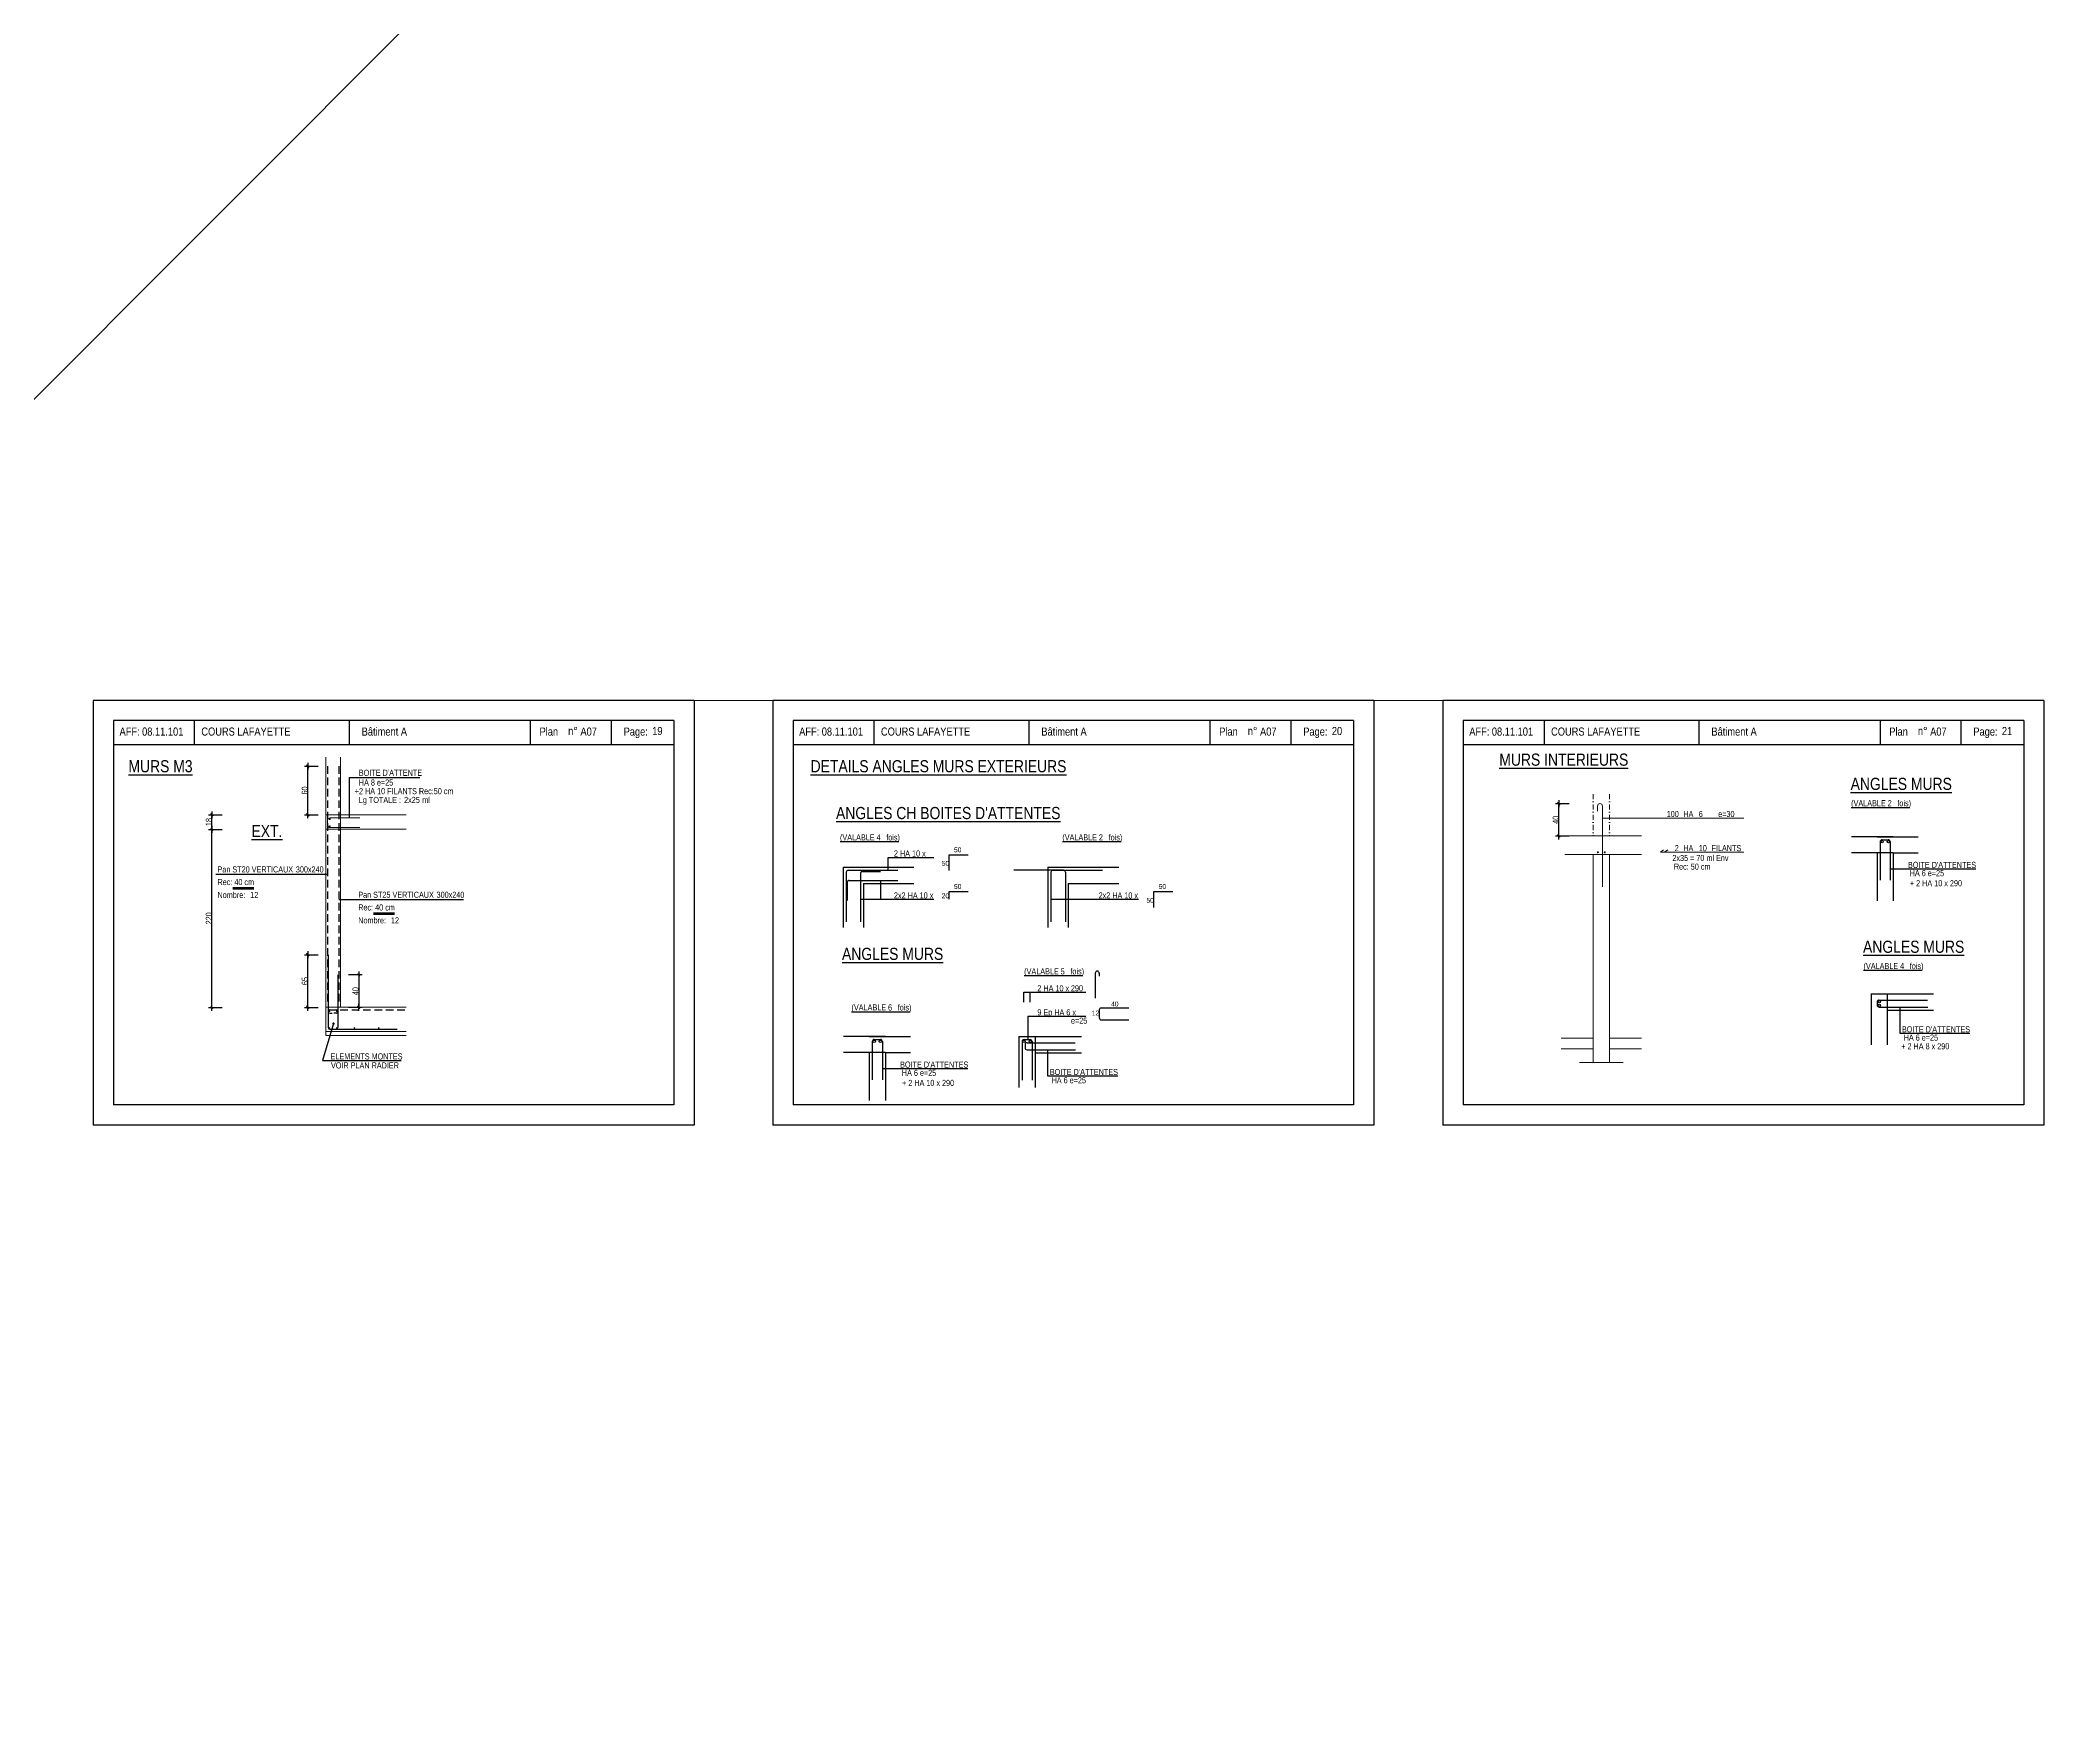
# Model space of a CAD drawing. Header units: metres. Extents: x -9927 to 45032, y -190416 to 12166.
# Drawn here: x 2791 to 7742, y -27032 to -22874 of the extents above; entities that cross this region are included whole.
import ezdxf
from ezdxf.enums import TextEntityAlignment as Align

# ---------------------------------------------------------------- set-up
doc = ezdxf.new("R2010")
doc.units = ezdxf.units.M
doc.header["$PDMODE"] = 65
doc.linetypes.add('CACHE2', pattern=[0.1875, 0.125, -0.0625])
doc.linetypes.add('TIRETPT2', pattern=[12.7, 6.35, -3.175, 0, -3.175])
for name, color, linetype in [('01_cote_gen', 4, 'Continuous'), ('01_fenetres', 171, 'Continuous'), ('01_linteaux', 3, 'Continuous'), ('01_sem', 42, 'Continuous'), ('01_texte', 230, 'Continuous'), ('AA_COTES', 2, 'Continuous')]:
    doc.layers.add(name, color=color, linetype=linetype)
doc.styles.add('STYLE2', font='ARIALN.TTF')
doc.dimstyles.new('JB25', dxfattribs={"dimscale": 0.1, "dimtxt": 150, "dimasz": 17, "dimexe": 0.1, "dimexo": 0.1, "dimgap": 0.09, "dimtad": 1, "dimdec": 1, "dimlfac": 0.5, "dimdsep": 46, "dimtxsty": 'STYLE2', "dimblk1": 'BOND_G', "dimblk2": 'BOND_D', "dimsah": 1, "dimcen": 1.5, "dimdle": 0.01, "dimse1": 1, "dimse2": 1, "dimclrd": 4, "dimclre": 2, "dimclrt": 5, "dimadec": 0, "dimazin": 0, "dimtfac": 2.333333, "dimtdec": 1, "dimtix": 1, "dimtmove": 2, "dimatfit": 3, "dimldrblk": 'BOND_G', "dimfxl": 1, "dimtolj": 1, "dimtzin": 0, "dimarcsym": 0})

# ---------------------------------------------------------------- blocks, each defined once
blk = doc.blocks.new('BOND_G')
at = {"layer": 'AA_COTES', "color": 0}
for p, q in [((5, 0), (-5, 0)), ((1.8, 1.8), (-1.8, -1.8)), ((0, -5), (0, 15))]:
    blk.add_line(p, q, dxfattribs=at)
blk = doc.blocks.new('BOND_D')
at = {"layer": 'AA_COTES', "color": 0}
for p, q in [((5, 0), (-5, 0)), ((-1.8, -1.8), (1.8, 1.8)), ((0, 5), (0, -15))]:
    blk.add_line(p, q, dxfattribs=at)
blk = doc.blocks.new('*D222')
at = {"layer": '01_cote_gen', "color": 4, "linetype": 'Continuous', "lineweight": -2, "transparency": 16777216}
blk.add_line((3452.3, -25263.8), (3452.3, -25137.2), dxfattribs=at)
at = {"layer": 'DEFPOINTS', "color": 0, "linetype": 'Continuous', "lineweight": 0, "transparency": 16777216}
for p in [(3452.3, -25135.5), (3527.6, -25135.5), (3521.6, -25265.5)]:
    blk.add_point(p, dxfattribs=at)
at = {"layer": '01_cote_gen', "color": 4, "linetype": 'Continuous', "lineweight": -2, "transparency": 16777216, "xscale": 1.7, "yscale": 1.7, "zscale": 1.7}
for name, p, rotation in [('BOND_D', (3452.3, -25135.5), 90), ('BOND_G', (3452.3, -25265.5), 270)]:
    blk.add_blockref(name, p, dxfattribs=dict(at, rotation=rotation))
at = {"layer": '01_cote_gen', "color": 5, "linetype": 'Continuous', "lineweight": 0, "transparency": 16777216, "insert": (3444.6, -25200.5), "char_height": 15, "attachment_point": 5, "rotation": 90, "style": 'STYLE2'}
blk.add_mtext('\\A1;65', dxfattribs=at)
blk = doc.blocks.new('*D223')
at = {"layer": '01_cote_gen', "color": 4, "linetype": 'Continuous', "lineweight": -2, "transparency": 16777216}
blk.add_line((3577.8, -25187.2), (3577.8, -25263.8), dxfattribs=at)
at = {"layer": 'DEFPOINTS', "color": 0, "linetype": 'Continuous', "lineweight": 0, "transparency": 16777216}
for p in [(3526.7, -25185.5), (3553.2, -25265.5), (3577.8, -25265.5)]:
    blk.add_point(p, dxfattribs=at)
at = {"layer": '01_cote_gen', "color": 4, "linetype": 'Continuous', "lineweight": -2, "transparency": 16777216, "xscale": 1.7, "yscale": 1.7, "zscale": 1.7}
for name, p, rotation in [('BOND_G', (3577.8, -25185.5), 90), ('BOND_D', (3577.8, -25265.5), 270)]:
    blk.add_blockref(name, p, dxfattribs=dict(at, rotation=rotation))
at = {"layer": '01_cote_gen', "color": 5, "linetype": 'Continuous', "lineweight": 0, "transparency": 16777216, "insert": (3570.1, -25225.5), "char_height": 15, "attachment_point": 5, "rotation": 90, "style": 'STYLE2'}
blk.add_mtext('\\A1;40', dxfattribs=at)
blk = doc.blocks.new('*D224')
at = {"layer": '01_cote_gen', "color": 4, "linetype": 'Continuous', "lineweight": -2, "transparency": 16777216}
blk.add_line((3452.3, -24787.8), (3452.3, -24671.2), dxfattribs=at)
at = {"layer": 'DEFPOINTS', "color": 0, "linetype": 'Continuous', "lineweight": 0, "transparency": 16777216}
for p in [(3452.3, -24669.5), (3536, -24669.5), (3532, -24789.5)]:
    blk.add_point(p, dxfattribs=at)
at = {"layer": '01_cote_gen', "color": 4, "linetype": 'Continuous', "lineweight": -2, "transparency": 16777216, "xscale": 1.7, "yscale": 1.7, "zscale": 1.7}
for name, p, rotation in [('BOND_D', (3452.3, -24669.5), 90), ('BOND_G', (3452.3, -24789.5), 270)]:
    blk.add_blockref(name, p, dxfattribs=dict(at, rotation=rotation))
at = {"layer": '01_cote_gen', "color": 5, "linetype": 'Continuous', "lineweight": 0, "transparency": 16777216, "insert": (3444.6, -24729.5), "char_height": 15, "attachment_point": 5, "rotation": 90, "style": 'STYLE2'}
blk.add_mtext('\\A1;60', dxfattribs=at)
blk = doc.blocks.new('*D225')
at = {"layer": '01_cote_gen', "color": 4, "linetype": 'Continuous', "lineweight": -2, "transparency": 16777216}
blk.add_line((3215.3, -25263.8), (3215.3, -24827.2), dxfattribs=at)
at = {"layer": 'DEFPOINTS', "color": 0, "linetype": 'Continuous', "lineweight": 0, "transparency": 16777216}
for p in [(3215.3, -24825.5), (3328.7, -24825.5), (3328.7, -25265.5)]:
    blk.add_point(p, dxfattribs=at)
at = {"layer": '01_cote_gen', "color": 4, "linetype": 'Continuous', "lineweight": -2, "transparency": 16777216, "xscale": 1.7, "yscale": 1.7, "zscale": 1.7}
for name, p, rotation in [('BOND_D', (3215.3, -24825.5), 90), ('BOND_G', (3215.3, -25265.5), 270)]:
    blk.add_blockref(name, p, dxfattribs=dict(at, rotation=rotation))
at = {"layer": '01_cote_gen', "color": 5, "linetype": 'Continuous', "lineweight": 0, "transparency": 16777216, "insert": (3207.6, -25045.5), "char_height": 15, "attachment_point": 5, "rotation": 90, "style": 'STYLE2'}
blk.add_mtext('\\A1;220', dxfattribs=at)
blk = doc.blocks.new('*D226')
at = {"layer": '01_cote_gen', "color": 4, "linetype": 'Continuous', "lineweight": -2, "transparency": 16777216}
blk.add_line((3215.3, -24823.8), (3215.3, -24791.2), dxfattribs=at)
at = {"layer": 'DEFPOINTS', "color": 0, "linetype": 'Continuous', "lineweight": 0, "transparency": 16777216}
for p in [(3215.3, -24789.5), (3328.7, -24789.5), (3328.7, -24825.5)]:
    blk.add_point(p, dxfattribs=at)
at = {"layer": '01_cote_gen', "color": 4, "linetype": 'Continuous', "lineweight": -2, "transparency": 16777216, "xscale": 1.7, "yscale": 1.7, "zscale": 1.7}
for name, p, rotation in [('BOND_D', (3215.3, -24789.5), 90), ('BOND_G', (3215.3, -24825.5), 270)]:
    blk.add_blockref(name, p, dxfattribs=dict(at, rotation=rotation))
at = {"layer": '01_cote_gen', "color": 5, "linetype": 'Continuous', "lineweight": 0, "transparency": 16777216, "insert": (3207.6, -24807.5), "char_height": 15, "attachment_point": 5, "rotation": 90, "style": 'STYLE2'}
blk.add_mtext('\\A1;18', dxfattribs=at)
blk = doc.blocks.new('*D227')
at = {"layer": '01_cote_gen', "color": 4, "linetype": 'Continuous', "lineweight": -2, "transparency": 16777216}
blk.add_line((6543.1, -24840.2), (6543.1, -24763.6), dxfattribs=at)
at = {"layer": 'DEFPOINTS', "color": 0, "linetype": 'Continuous', "lineweight": 0, "transparency": 16777216}
for p in [(6543.1, -24761.9), (6644.7, -24761.9), (6596.5, -24841.9)]:
    blk.add_point(p, dxfattribs=at)
at = {"layer": '01_cote_gen', "color": 4, "linetype": 'Continuous', "lineweight": -2, "transparency": 16777216, "xscale": 1.7, "yscale": 1.7, "zscale": 1.7}
for name, p, rotation in [('BOND_D', (6543.1, -24761.9), 90), ('BOND_G', (6543.1, -24841.9), 270)]:
    blk.add_blockref(name, p, dxfattribs=dict(at, rotation=rotation))
at = {"layer": '01_cote_gen', "color": 5, "linetype": 'Continuous', "lineweight": 0, "transparency": 16777216, "insert": (6535.4, -24801.9), "char_height": 15, "attachment_point": 5, "rotation": 90, "style": 'STYLE2'}
blk.add_mtext('\\A1;40', dxfattribs=at)

msp = doc.modelspace()

# ---------------------------------------------------------------- linework, layer by layer
at = {"layer": '01_cote_gen', "linetype": 'Continuous', "lineweight": 0}
for p, q in [((-486.94, -27032.05), (7700.34, -18826.64)), ((4406.77, -24506.68), (6744.8, -24506.68))]:
    msp.add_line(p, q, dxfattribs=at)
at = {"layer": '01_fenetres', "ltscale": 30}
for p, q in [((2971.77, -24556.68), (2971.77, -25506.68)), ((4356.77, -24556.68), (2971.77, -24556.68)), ((3171.77, -24556.68), (3171.77, -24616.68)), ((3554.27, -24556.68), (3554.27, -24616.68)), ((4002.63, -24616.68), (4002.63, -24556.68)), ((4202.63, -24616.68), (4202.63, -24556.68)), ((4356.77, -24556.68), (4356.77, -25506.68)), ((4650.95, -24556.68), (4650.95, -25506.68)), ((4650.95, -24556.68), (4650.95, -25506.68)), ((4650.95, -24556.68), (4650.95, -25506.68)), ((6035.95, -24556.68), (4650.95, -24556.68)), ((4850.95, -24556.68), (4850.95, -24616.68)), ((5233.45, -24556.68), (5233.45, -24616.68)), ((5681.82, -24616.68), (5681.82, -24556.68)), ((5881.82, -24616.68), (5881.82, -24556.68)), ((6035.95, -24556.68), (6035.95, -25506.68)), ((6306.54, -24556.68), (6306.54, -25506.68)), ((6306.54, -24556.68), (6306.54, -25506.68)), ((6306.54, -24556.68), (6306.54, -25506.68)), ((7691.54, -24556.68), (6306.54, -24556.68)), ((6506.54, -24556.68), (6506.54, -24616.68)), ((6889.04, -24556.68), (6889.04, -24616.68)), ((7337.41, -24616.68), (7337.41, -24556.68)), ((7537.41, -24616.68), (7537.41, -24556.68)), ((7691.54, -24556.68), (7691.54, -25506.68)), ((4356.77, -24616.68), (2971.77, -24616.68)), ((6035.95, -24616.68), (4650.95, -24616.68)), ((7691.54, -24616.68), (6306.54, -24616.68)), ((4356.77, -25506.68), (2971.77, -25506.68)), ((6035.95, -25506.68), (4650.95, -25506.68)), ((7691.54, -25506.68), (6306.54, -25506.68))]:
    msp.add_line(p, q, dxfattribs=at)
at = {"layer": '01_linteaux', "linetype": 'Continuous'}
for p, q in [((7369.35, -24843.83), (7265.92, -24843.83)), ((7329.35, -24843.83), (7431.08, -24843.83)), ((7341.85, -24851.33), (7356.85, -24851.33)), ((5037.09, -24927.08), (5037.09, -24888.34)), ((5037.09, -24888.34), (5083.73, -24888.34)), ((7369.35, -24883.83), (7265.92, -24883.83)), ((7329.35, -24883.83), (7329.35, -25002.39)), ((7336.85, -24856.33), (7336.85, -24951.33)), ((7361.85, -24856.33), (7361.85, -24951.33)), ((7369.35, -24883.83), (7369.35, -25002.39)), ((7369.35, -24883.83), (7431.08, -24883.83)), ((4782.49, -24931.65), (4782.49, -25054.52)), ((4787.49, -24926.65), (4909.85, -24926.65)), ((4789.85, -24951.65), (4909.85, -24951.65)), ((4817.49, -24934.52), (4817.49, -25054.52)), ((4822.49, -24929.52), (4867.49, -24929.52)), ((5319.08, -24926.65), (5196.72, -24926.65)), ((5288.21, -24931.65), (5288.21, -25054.52)), ((5293.21, -24926.65), (5415.58, -24926.65)), ((5324.08, -24931.65), (5324.08, -25054.52)), ((4784.85, -24956.65), (4784.85, -25001.65)), ((5037.09, -24997.89), (5037.09, -24979.01)), ((5037.09, -24979.01), (5083.73, -24979.01)), ((5542.81, -25019.03), (5542.81, -24979.01)), ((5542.81, -24979.01), (5589.45, -24979.01)), ((5397.56, -25180.95), (5397.56, -25243.12)), ((5407.56, -25180.95), (5407.56, -25188.36)), ((7314.44, -25232.22), (7314.44, -25357.92)), ((7314.44, -25232.22), (7468.87, -25232.22)), ((7334.44, -25247.48), (7453.5, -25247.48)), ((7354.44, -25232.22), (7354.44, -25357.92)), ((5407.67, -25271.81), (5407.67, -25291.42)), ((5412.67, -25266.81), (5480.26, -25266.81)), ((5412.67, -25296.42), (5480.26, -25296.42)), ((7329.44, -25252.48), (7329.44, -25259.72)), ((7334.44, -25264.72), (7454.44, -25264.72)), ((7354.44, -25272.22), (7468.87, -25272.22)), ((4879.26, -25337.47), (4775.83, -25337.47)), ((4839.26, -25337.47), (4940.98, -25337.47)), ((4851.76, -25344.97), (4866.76, -25344.97)), ((5209.23, -25337.66), (5209.23, -25463.36)), ((5209.23, -25337.66), (5363.66, -25337.66)), ((5221.73, -25345.16), (5236.73, -25345.16)), ((5249.23, -25337.66), (5249.23, -25463.36)), ((4879.26, -25377.47), (4775.83, -25377.47)), ((4839.26, -25377.47), (4839.26, -25496.03)), ((4846.76, -25349.97), (4846.76, -25444.97)), ((4871.76, -25349.97), (4871.76, -25444.97)), ((4879.26, -25377.47), (4879.26, -25496.03)), ((4879.26, -25377.47), (4940.98, -25377.47)), ((5216.73, -25350.16), (5216.73, -25445.16)), ((5224.23, -25357.92), (5224.23, -25365.16)), ((5229.23, -25352.92), (5348.29, -25352.92)), ((5229.23, -25370.16), (5349.23, -25370.16)), ((5241.73, -25350.16), (5241.73, -25445.16)), ((5249.23, -25377.66), (5363.66, -25377.66))]:
    msp.add_line(p, q, dxfattribs=at)
for centre in [(7341.51, -24855.65), (7357.19, -24855.65), (7334.85, -25251.62), (7334.68, -25260.69), (4851.42, -25349.29), (4867.09, -25349.29), (5221.39, -25349.47), (5237.06, -25349.47)]:
    msp.add_circle(centre, 3, dxfattribs=at)
for centre, start, end in [((7341.85, -24856.33), 90, 180), ((7356.85, -24856.33), 0, 90), ((4787.49, -24931.65), 90, 180), ((4789.85, -24956.65), 90, 180), ((4822.49, -24934.52), 90, 180), ((5293.21, -24931.65), 90, 180), ((5319.08, -24931.65), 0, 90), ((5402.56, -25180.95), 90, 180), ((5402.56, -25180.95), 0, 90), ((7334.44, -25252.48), 90, 180), ((5412.67, -25271.81), 90, 180), ((5412.67, -25291.42), 180, 270), ((7334.44, -25259.72), 180, 270), ((4851.76, -25349.97), 90, 180), ((4866.76, -25349.97), 0, 90), ((5221.73, -25350.16), 90, 180), ((5236.73, -25350.16), 0, 90), ((5229.23, -25357.92), 90, 180), ((5229.23, -25365.16), 180, 270)]:
    msp.add_arc(centre, 5, start, end, dxfattribs=at)
at = {"layer": '01_sem', "color": 2, "lineweight": 0, "ltscale": 7}
for p, q in [((3496.65, -24646.78), (3496.65, -25335.47)), ((3532.65, -24646.78), (3532.65, -25265.47)), ((3496.65, -24789.47), (3695.08, -24789.47)), ((3501, -24803.01), (3501, -24815.01)), ((3507, -24797.01), (3581, -24797.01)), ((6638.71, -24767.9), (6638.71, -24780.97)), ((6650.71, -24767.9), (6650.71, -24967.9)), ((6650.71, -24797.47), (6999.79, -24797.47)), ((3496.65, -24825.47), (3695.08, -24825.47)), ((3507, -24821.01), (3581, -24821.01)), ((6747.21, -24841.9), (6558.12, -24841.9)), ((6747.21, -24887.9), (6558.12, -24887.9)), ((6628.03, -24887.9), (6628.03, -25401.9)), ((6668.03, -24887.9), (6668.03, -25401.9)), ((6794.09, -24881.88), (6802, -24876.28)), ((6794.09, -24881.88), (6999.79, -24881.88)), ((6804.12, -24881.88), (6812.03, -24876.28)), ((3496.65, -25265.47), (3695.08, -25265.47)), ((3496.65, -25325.47), (3695.08, -25325.47)), ((3496.65, -25335.47), (3695.08, -25335.47)), ((6548.85, -25341.9), (6628.03, -25341.9)), ((6747.21, -25341.9), (6668.03, -25341.9)), ((6548.85, -25367.9), (6628.03, -25367.9)), ((6747.21, -25367.9), (6668.03, -25367.9)), ((6702.38, -25401.9), (6593.8, -25401.9))]:
    msp.add_line(p, q, dxfattribs=at)
at = {"layer": '01_sem', "color": 2, "linetype": 'TIRETPT2', "lineweight": 0, "ltscale": 2}
for p, q in [((6628.03, -24738.24), (6628.03, -24841.9)), ((6668.03, -24738.24), (6668.03, -24841.9))]:
    msp.add_line(p, q, dxfattribs=at)
at = {"layer": '01_sem', "color": 2, "lineweight": 0, "ltscale": 7, "const_width": 2.5, "flags": 128}
for points in [[(3504.89, -24799.84, 1), (3507.39, -24799.84, 1)], [(3504.89, -24818.18, -1), (3507.39, -24818.18, -1)], [(6638.23, -24882.19, 1), (6640.73, -24882.19, 1)], [(6655.25, -24882.19, 1), (6657.75, -24882.19, 1)]]:
    msp.add_lwpolyline(points, format="xyb", close=True, dxfattribs=at)
at = {"layer": '01_sem', "color": 2, "lineweight": 0, "ltscale": 7}
for centre, start, end in [((3507, -24803.01), 90, 180), ((6644.71, -24767.9), 90, 180), ((6644.71, -24767.9), 0, 90), ((3507, -24815.01), 180, 270)]:
    msp.add_arc(centre, 6, start, end, dxfattribs=at)
at = {"layer": '01_texte', "ltscale": 30}
for p, q in [((2921.77, -24506.68), (2921.77, -25556.68)), ((4406.77, -24506.68), (2921.77, -24506.68)), ((4406.77, -24506.68), (4406.77, -25556.68)), ((4600.95, -24506.68), (4600.95, -25556.68)), ((6085.95, -24506.68), (4600.95, -24506.68)), ((6085.95, -24506.68), (6085.95, -25556.68)), ((6085.95, -24506.68), (6085.95, -25556.68)), ((6256.54, -24506.68), (6256.54, -25556.68)), ((7741.54, -24506.68), (6256.54, -24506.68)), ((7741.54, -24506.68), (7741.54, -25556.68)), ((3502.65, -25135.47), (3502.65, -25315.47)), ((3526.65, -25185.47), (3526.65, -25315.47)), ((3506.65, -25272.08), (3522.65, -25272.08)), ((3506.65, -25280.08), (3512.7, -25280.08)), ((3522.65, -25280.08), (3516.61, -25280.08)), ((3506.65, -25319.47), (3522.65, -25319.47)), ((3522.65, -25319.47), (3672.65, -25319.47)), ((4406.77, -25556.68), (2921.77, -25556.68)), ((6085.95, -25556.68), (4600.95, -25556.68)), ((7741.54, -25556.68), (6256.54, -25556.68))]:
    msp.add_line(p, q, dxfattribs=at)
at = {"layer": '01_texte', "linetype": 'CACHE2', "ltscale": 150}
for p, q in [((3500.65, -24669.47), (3500.65, -25259.44)), ((3528.65, -24669.47), (3528.65, -25259.15)), ((3504.26, -25271.47), (3695.08, -25271.47))]:
    msp.add_line(p, q, dxfattribs=at)
at = {"layer": '01_texte'}
for p, q in [((3554.5, -24697.1), (3729.28, -24697.1)), ((3554.5, -24697.1), (3554.5, -24797.01)), ((4885.73, -24926.65), (4885.73, -24894.7)), ((4885.73, -24894.7), (4998.87, -24894.7)), ((3224.54, -24936.14), (3500.65, -24936.14)), ((4774.99, -24919.15), (4774.99, -25067.95)), ((4774.99, -24919.15), (4949.82, -24919.15)), ((4867.14, -24951.65), (4867.14, -24998.39)), ((5280.71, -24919.15), (5280.71, -25067.95)), ((5280.71, -24919.15), (5455.54, -24919.15)), ((7361.85, -24922.89), (7573.17, -24922.89)), ((3318.39, -24970.32), (3266.63, -24970.32)), ((3318.39, -24973.63), (3266.63, -24973.63)), ((3528.65, -24998.87), (3836.84, -24998.87)), ((4817.49, -24998.39), (4998.87, -24998.39)), ((4824.99, -24959.15), (4824.99, -25067.95)), ((4824.99, -24959.15), (4949.82, -24959.15)), ((5288.21, -24998.39), (5504.59, -24998.39)), ((5330.71, -24959.15), (5330.71, -25067.95)), ((5330.71, -24959.15), (5455.54, -24959.15)), ((3666.13, -25033.05), (3614.37, -25033.05)), ((3666.13, -25036.36), (3614.37, -25036.36)), ((5221.51, -25253), (5221.51, -25227.97)), ((5221.51, -25227.97), (5374.48, -25227.97)), ((5236.92, -25253), (5236.92, -25227.97)), ((5231.1, -25287.41), (5374.48, -25287.41)), ((5231.1, -25287.41), (5231.1, -25345.16)), ((7385.16, -25264.72), (7385.16, -25329.41)), ((3515.65, -25305.62), (3488.65, -25396.54)), ((7385.16, -25329.41), (7558.26, -25329.41)), ((3488.65, -25396.54), (3682.6, -25396.54)), ((5279.95, -25370.16), (5279.95, -25434.84)), ((4871.76, -25416.53), (5083.08, -25416.53)), ((5279.95, -25434.84), (5453.05, -25434.84))]:
    msp.add_line(p, q, dxfattribs=at)
at = {"layer": '01_texte', "ltscale": 30, "const_width": 2, "flags": 128}
for points in [[(3504.6, -25275.09, -1), (3506.6, -25275.09, -1)], [(3524.71, -25275.09, 1), (3522.71, -25275.09, 1)], [(3504.6, -25316.45, 1), (3506.6, -25316.45, 1)], [(3524.71, -25316.45, -1), (3522.71, -25316.45, -1)], [(3568.4, -25316.45, -1), (3566.4, -25316.45, -1)], [(3628.4, -25316.45, -1), (3626.4, -25316.45, -1)]]:
    msp.add_lwpolyline(points, format="xyb", close=True, dxfattribs=at)
at = {"layer": '01_texte', "const_width": 3, "flags": 128}
msp.add_lwpolyline([(3514.15, -25305.62, 1), (3517.15, -25305.62, 1)], format="xyb", close=True, dxfattribs=at)
at = {"layer": '01_texte', "ltscale": 30}
for centre, start, end in [((3506.65, -25276.08), 90, 180), ((3506.65, -25276.08), 180, 270), ((3522.65, -25276.08), 0, 90), ((3522.65, -25276.08), 270, 0), ((3506.65, -25315.47), 180, 270), ((3522.65, -25315.47), 270, 0)]:
    msp.add_arc(centre, 4, start, end, dxfattribs=at)

# ---------------------------------------------------------------- texts
at = {"layer": '01_texte', "style": 'STYLE2'}
for s, height, p in [('AFF:', 20, (2987.06, -24593.83)), ('08.11.101', 20, (3042.73, -24593.83)), ('COURS LAFAYETTE', 20, (3189.11, -24593.83)), ('Bâtiment A', 20, (3585.21, -24593.83)), ('Plan', 20, (4024.68, -24593.83)), ('n%%D', 20, (4095.36, -24592.39)), ('A07', 20, (4125.71, -24593.83)), ('Page:', 20, (4232.35, -24593.83)), ('19', 20, (4303.03, -24592.39)), ('AFF:', 20, (4666.25, -24593.83)), ('08.11.101', 20, (4721.91, -24593.83)), ('COURS LAFAYETTE', 20, (4868.3, -24593.83)), ('Bâtiment A', 20, (5264.4, -24593.83)), ('Plan', 20, (5703.87, -24593.83)), ('n%%D', 20, (5774.55, -24592.39)), ('A07', 20, (5804.9, -24593.83)), ('Page:', 20, (5911.54, -24593.83)), ('20', 20, (5982.22, -24592.39)), ('AFF:', 20, (6321.84, -24593.83)), ('08.11.101', 20, (6377.5, -24593.83)), ('COURS LAFAYETTE', 20, (6523.89, -24593.83)), ('Bâtiment A', 20, (6919.99, -24593.83)), ('Plan', 20, (7359.46, -24593.83)), ('n%%D', 20, (7430.14, -24592.39)), ('A07', 20, (7460.48, -24593.83)), ('Page:', 20, (7567.12, -24593.83)), ('21', 20, (7637.81, -24592.39)), ('%%UMURS INTERIEURS', 30, (6395.94, -24668.2)), ("BOITE D'ATTENTE", 15, (3578.21, -24693.23)), ('HA 8 e=25', 15, (3578.21, -24717.24)), ('%%UANGLES MURS', 30, (7264.02, -24728.1)), ('+2 HA 10 FILANTS Rec:50 cm', 15, (3568.13, -24738.58)), ('Lg TOTALE :', 15, (3578.21, -24760.28)), ('2x25', 15, (3690.11, -24760.28)), ('ml', 15, (3734.86, -24760.28)), ('%%U(VALABLE            ', 15, (7265.28, -24768.36)), ('2', 15, (7355.57, -24768.36)), ('fois)', 15, (7379.53, -24768.36)), ("%%UANGLES CH BOITES D'ATTENTES", 30, (4757.15, -24800.19)), ('HA', 15, (6850.62, -24795.02)), ('6', 15, (6888.79, -24795.02)), ('%%U(VALABLE            ', 15, (4767.05, -24852.9)), ('4', 15, (4857.33, -24852.9)), ('fois)', 15, (4881.3, -24852.9)), ('%%U(VALABLE            ', 15, (5316.4, -24852.9)), ('2', 15, (5406.69, -24852.9)), ('fois)', 15, (5430.65, -24852.9)), ('2 HA 10 x', 15, (4900.28, -24892.68)), ('50', 12, (5048.71, -24882.09)), ('HA', 15, (6850.62, -24879.43)), ('10', 15, (6888.79, -24879.43)), ('Pan ST20 VERTICAUX', 15, (3229.05, -24932.02)), ('Rec: 40 cm', 15, (3229.05, -24963.3)), ('300x240', 15, (3422.61, -24932.02)), ('50', 12, (5018.46, -24915.68)), ('Nombre:', 15, (3229.05, -24995.22)), ('12', 15, (3309.9, -24995.22)), ('Pan ST25 VERTICAUX', 15, (3576.79, -24994.76)), ('300x240', 15, (3770.35, -24994.76)), ('2x2 HA 10 x', 15, (4900.28, -24996.36)), ('20', 12, (5018.46, -24995.73)), ('50', 12, (5048.71, -24972.76)), ('2x2 HA 10 x', 15, (5406, -24996.36)), ('50', 12, (5524.18, -25007.06)), ('50', 12, (5554.43, -24972.76)), ('Rec: 40 cm', 15, (3576.79, -25026.03)), ('Nombre:', 15, (3576.79, -25057.95)), ('12', 15, (3657.64, -25057.95)), ('%%UANGLES MURS', 30, (7294.63, -25130.72)), ('%%UANGLES MURS', 30, (4771.99, -25148.33)), ('%%U(VALABLE            ', 15, (5222.07, -25184.09)), ('5', 15, (5312.35, -25184.09)), ('fois)', 15, (5336.32, -25184.09)), ('%%U(VALABLE            ', 15, (7295.9, -25170.98)), ('4', 15, (7386.18, -25170.98)), ('fois)', 15, (7410.15, -25170.98)), ('2 HA 10 x', 15, (5254.67, -25225.94)), ('290', 15, (5337.57, -25225.94)), ('%%U(VALABLE            ', 15, (4795.44, -25273.29)), ('6', 15, (4885.72, -25273.29)), ('fois)', 15, (4909.69, -25273.29)), ('9 Ep HA 6 x', 15, (5254.67, -25285.38)), ('e=25', 15, (5337.73, -25305.86)), ('12', 12, (5389.22, -25285.47)), ('40', 12, (5436.73, -25263.26))]:
    msp.add_text(s, height=height, dxfattribs=at).set_placement(p)
for s, height, p in [('%%UMURS M3', 30, (3088.21, -24669.44)), ('%%UDETAILS ANGLES MURS EXTERIEURS', 30, (5010.45, -24669.44)), ('%%UEXT.', 30, (3351.2, -24829.8)), ('ELEMENTS MONTES', 15, (3597.27, -25386.81)), ('VOIR PLAN RADIER', 15, (3593.32, -25409.06))]:
    msp.add_text(s, height=height, dxfattribs=at).set_placement(p, align=Align.MIDDLE)
for s, p in [('100', (6839.42, -24795.02)), ('2x35 = 70 ml Env ', (6967.21, -24903.74)), ('2', (6839.42, -24879.43)), ('Rec: 50 cm', (6917.68, -24925.17)), ("BOITE D'ATTENTES", (7573.94, -24920.87)), ('HA 6 e=25', (7494.88, -24941.27)), ('+ 2 HA 10 x 290', (7539.08, -24966.19)), ("BOITE D'ATTENTES", (7559.02, -25327.38)), ('HA 6 e=25', (7479.96, -25347.78)), ('+ 2 HA 8 x 290', (7507.83, -25369.31)), ("BOITE D'ATTENTES", (5083.84, -25414.51)), ('HA 6 e=25', (5004.78, -25434.91)), ('+ 2 HA 10 x 290', (5048.99, -25459.83)), ("BOITE D'ATTENTES", (5453.81, -25432.82)), ('HA 6 e=25', (5374.75, -25453.22))]:
    msp.add_text(s, height=15, dxfattribs=at).set_placement(p, align=Align.RIGHT)
for s, p in [('e=30', (6956.93, -24795.02)), ('FILANTS', (6956.93, -24879.43))]:
    msp.add_text(s, height=15, dxfattribs=at).set_placement(p, align=Align.CENTER)

# ---------------------------------------------------------------- dimensions: what is measured, and where the dimension line sits
at = {"layer": '01_cote_gen', "linetype": 'Continuous', "lineweight": 0}
for base, p1, p2, picture, middle in [((3452.28, -24669.47), (3531.96, -24789.47), (3535.96, -24669.47), '*D224', (3444.61, -24729.47)), ((6543.05, -24761.9), (6596.53, -24841.9), (6644.71, -24761.9), '*D227', (6535.39, -24801.9)), ((3215.25, -24789.47), (3328.7, -24825.47), (3328.7, -24789.47), '*D226', (3207.59, -24807.47)), ((3215.25, -24825.47), (3328.7, -25265.47), (3328.7, -24825.47), '*D225', (3207.59, -25045.47)), ((3452.28, -25135.47), (3521.59, -25265.47), (3527.59, -25135.47), '*D222', (3444.61, -25200.47)), ((3577.79, -25265.47), (3526.65, -25185.47), (3553.16, -25265.47), '*D223', (3570.12, -25225.47))]:
    dim = msp.add_linear_dim(base=base, p1=p1, p2=p2, angle=90, dimstyle='JB25', dxfattribs=at)
    dim.commit()
    dim.dimension.update_dxf_attribs({"geometry": picture, "text_midpoint": middle})

doc.saveas('drawing.dxf')
